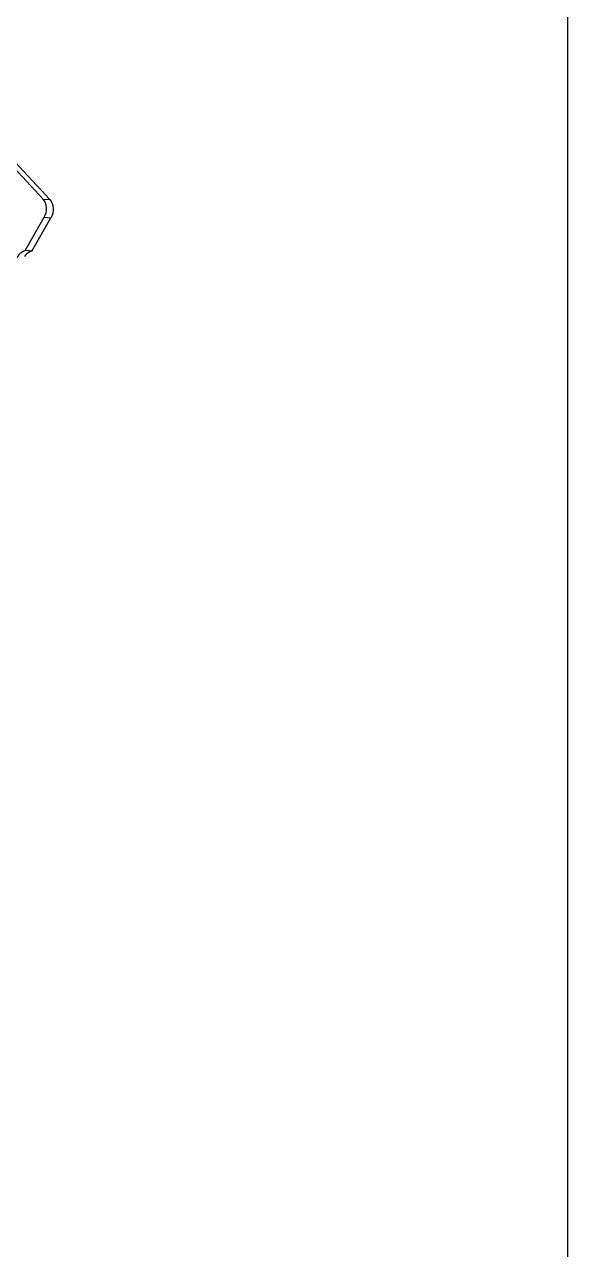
# Model space of a CAD drawing. Header units: millimetres. Extents: x 2563 to 3873, y -1388 to 61.
# Drawn here: x 3366.7 to 3450.6, y -1165.3 to -976.2 of the extents above; entities that cross this region are included whole.
import ezdxf

# ---------------------------------------------------------------- set-up
doc = ezdxf.new("R2010")
doc.units = ezdxf.units.MM
doc.header["$LTSCALE"] = 30.734
doc.layers.get('0').update_dxf_attribs({"linetype": 'CONTINUOUS'})

msp = doc.modelspace()

# ---------------------------------------------------------------- linework, layer by layer
at = {"color": 7, "linetype": 'Continuous'}
for p, q in [((3369.542, -1003.128), (3304.277, -932.716)), ((3370.579, -1003.198), (3305.313, -932.786)), ((3369.542, -1003.128), (3370.579, -1003.198)), ((3366.769, -1011.065), (3369.736, -1005.926)), ((3367.805, -1011.135), (3370.772, -1005.996)), ((3369.736, -1005.926), (3370.772, -1005.996)), ((3367.805, -1011.135), (3366.769, -1011.065))]:
    msp.add_line(p, q, dxfattribs=at)
msp.add_lwpolyline([(2563.129, -880.593), (3450.569, -880.593), (3450.569, -1388.473), (2563.129, -1388.473)], close=True)
for points, knots in [([(3369.736, -1005.926), (3369.989, -1005.488), (3370.2, -1004.478), (3369.863, -1003.474), (3369.542, -1003.128)], [0, 0, 0, 0, 0.5169818, 1, 1, 1, 1]), ([(3370.579, -1003.198), (3370.9, -1003.544), (3371.237, -1004.548), (3371.025, -1005.558), (3370.772, -1005.996)], [0, 0, 0, 0, 0.4830182, 1, 1, 1, 1]), ([(3366.769, -1011.065), (3366.48, -1011.171), (3365.918, -1011.534), (3365.287, -1012.358), (3364.873, -1013.394), (3364.767, -1014.157), (3364.759, -1014.546)], [0, 0, 0, 0, 0.2177218, 0.4602171, 0.72452, 1, 1, 1, 1]), ([(3367.805, -1011.135), (3367.7, -1011.173), (3367.268, -1011.373), (3366.904, -1011.704), (3366.679, -1011.987)], [0, 0, 0, 0, 0.2365376, 1, 1, 1, 1])]:
    msp.add_open_spline(points, degree=3, knots=knots, dxfattribs=at)

doc.saveas('drawing.dxf')
